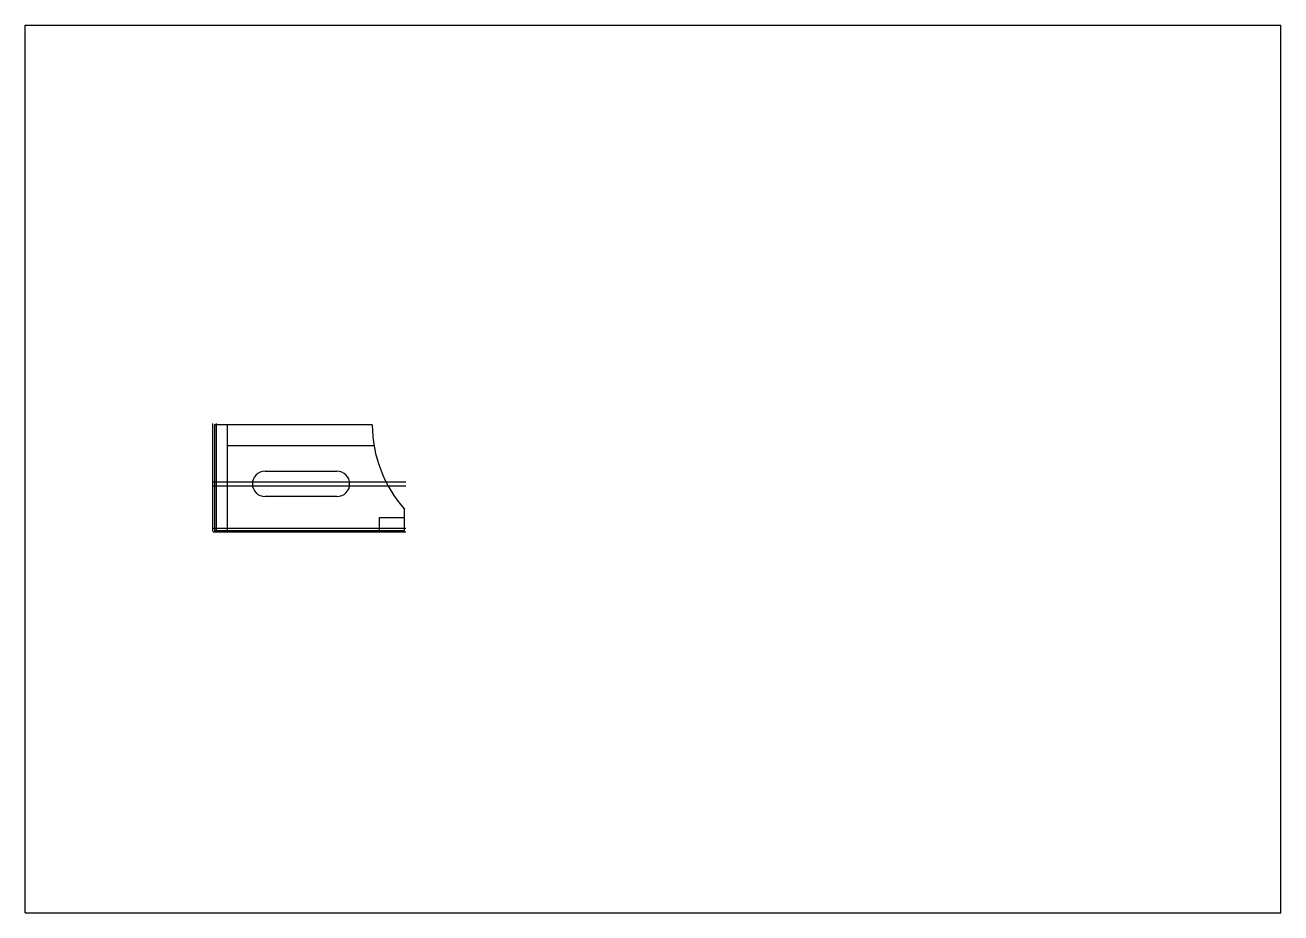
# Model space of a CAD drawing. Header units: inches. Extents: x 0 to 11.7, y 0 to 8.3.
import ezdxf

# ---------------------------------------------------------------- set-up
doc = ezdxf.new("R2010")
doc.units = ezdxf.units.IN
doc.header["$LTSCALE"] = 0.64311
doc.header["$MEASUREMENT"] = 0
doc.layers.get('0').update_dxf_attribs({"linetype": 'CONTINUOUS'})

msp = doc.modelspace()

# ---------------------------------------------------------------- linework, layer by layer
at = {"color": 7, "linetype": 'CONTINUOUS'}
for p, q in [((0, 0), (0, 8.268)), ((0, 8.268), (11.693, 8.268)), ((11.693, 0), (11.693, 8.268)), ((1.762, 4.546), (1.762, 3.562)), ((3.233, 4.546), (1.762, 4.546)), ((1.779, 4.557), (1.779, 3.551)), ((1.88, 4.546), (1.88, 3.562)), ((3.249, 4.349), (1.88, 4.349)), ((2.234, 4.113), (2.904, 4.113)), ((1.751, 4.013), (1.751, 4.013)), ((1.751, 4.013), (3.544, 4.013)), ((3.544, 4.013), (3.544, 4.013)), ((2.904, 3.877), (2.234, 3.877)), ((3.534, 3.562), (3.534, 3.759)), ((3.534, 3.68), (3.297, 3.68)), ((3.297, 3.68), (3.297, 3.562)), ((1.751, 3.545), (1.751, 3.545)), ((3.544, 3.545), (1.751, 3.545)), ((1.762, 3.562), (3.534, 3.562)), ((3.544, 3.545), (3.544, 3.545)), ((0, 0), (11.693, 0))]:
    msp.add_line(p, q, dxfattribs=at)
at = {"color": 9, "linetype": 'CONTINUOUS'}
for p, q in [((1.744, 4.557), (1.744, 3.551)), ((1.751, 3.978), (1.751, 3.978)), ((1.751, 3.978), (3.544, 3.978)), ((3.544, 3.978), (3.544, 3.978)), ((1.751, 3.58), (1.751, 3.58)), ((3.544, 3.58), (1.751, 3.58)), ((3.544, 3.58), (3.544, 3.58))]:
    msp.add_line(p, q, dxfattribs=at)
at = {"color": 7, "linetype": 'CONTINUOUS'}
for centre, radius, start, end in [((4.414, 4.546), 1.181, 180, 221.8103), ((2.234, 3.995), 0.118, 90, 270), ((2.904, 3.995), 0.118, 270, 90)]:
    msp.add_arc(centre, radius, start, end, dxfattribs=at)

doc.saveas('drawing.dxf')
